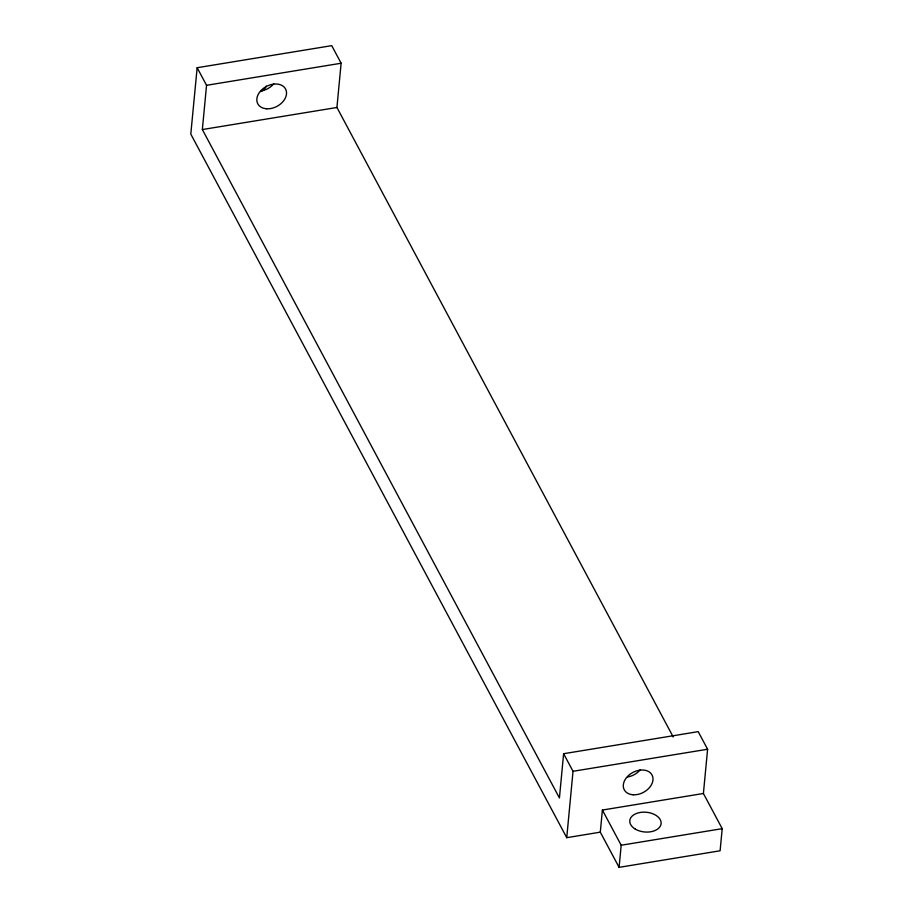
<?xml version="1.0" encoding="UTF-8"?>
<svg xmlns="http://www.w3.org/2000/svg" width="913" height="913" viewBox="0 0 913 913"><rect width="100%" height="100%" fill="white"/><g stroke="black" fill="none" stroke-linecap="round" stroke-linejoin="round"><path stroke-width="1.37" d="M703.409 793.488L602.397 810.048L600.298 832.165L619.094 867.35L720.106 850.779L722.206 828.662L703.409 793.488L707.598 749.242L698.194 731.644L563.618 753.716L559.429 797.962L202.355 129.555L206.543 85.308L197.151 67.722L331.727 45.65L341.12 63.237L336.931 107.483L673.201 736.939M600.298 832.165L566.745 837.678L573.022 771.302L563.618 753.716M619.094 867.35L621.182 845.233L602.397 810.048M197.151 67.722L190.794 134.097L566.745 837.678M206.543 85.308L341.12 63.237M202.355 129.555L336.931 107.483M573.022 771.302L707.598 749.242M621.182 845.233L722.206 828.662M640.241 769.796A15.738 11.276 -28.1 0 1 627.608 776.986M266.219 86.084A15.738 9.906 5.4 0 1 260.719 91.608M273.763 83.802A15.738 11.276 -28.1 0 1 261.141 90.98M633.211 794.789A15.738 11.276 -28.1 0 0 652.761 776.906A15.738 11.276 -28.1 0 0 628.498 775.514A15.738 11.276 -28.1 0 0 633.211 794.789M266.733 108.784A15.738 11.276 -28.1 0 0 286.294 90.912A15.738 11.276 -28.1 0 0 262.02 89.52A15.738 11.276 -28.1 0 0 266.733 108.784M635.22 829.061A15.738 9.906 5.4 0 0 660.875 824.85A15.738 9.906 5.4 0 0 640.298 812.444A15.738 9.906 5.4 0 0 635.22 829.061"/></g></svg>
